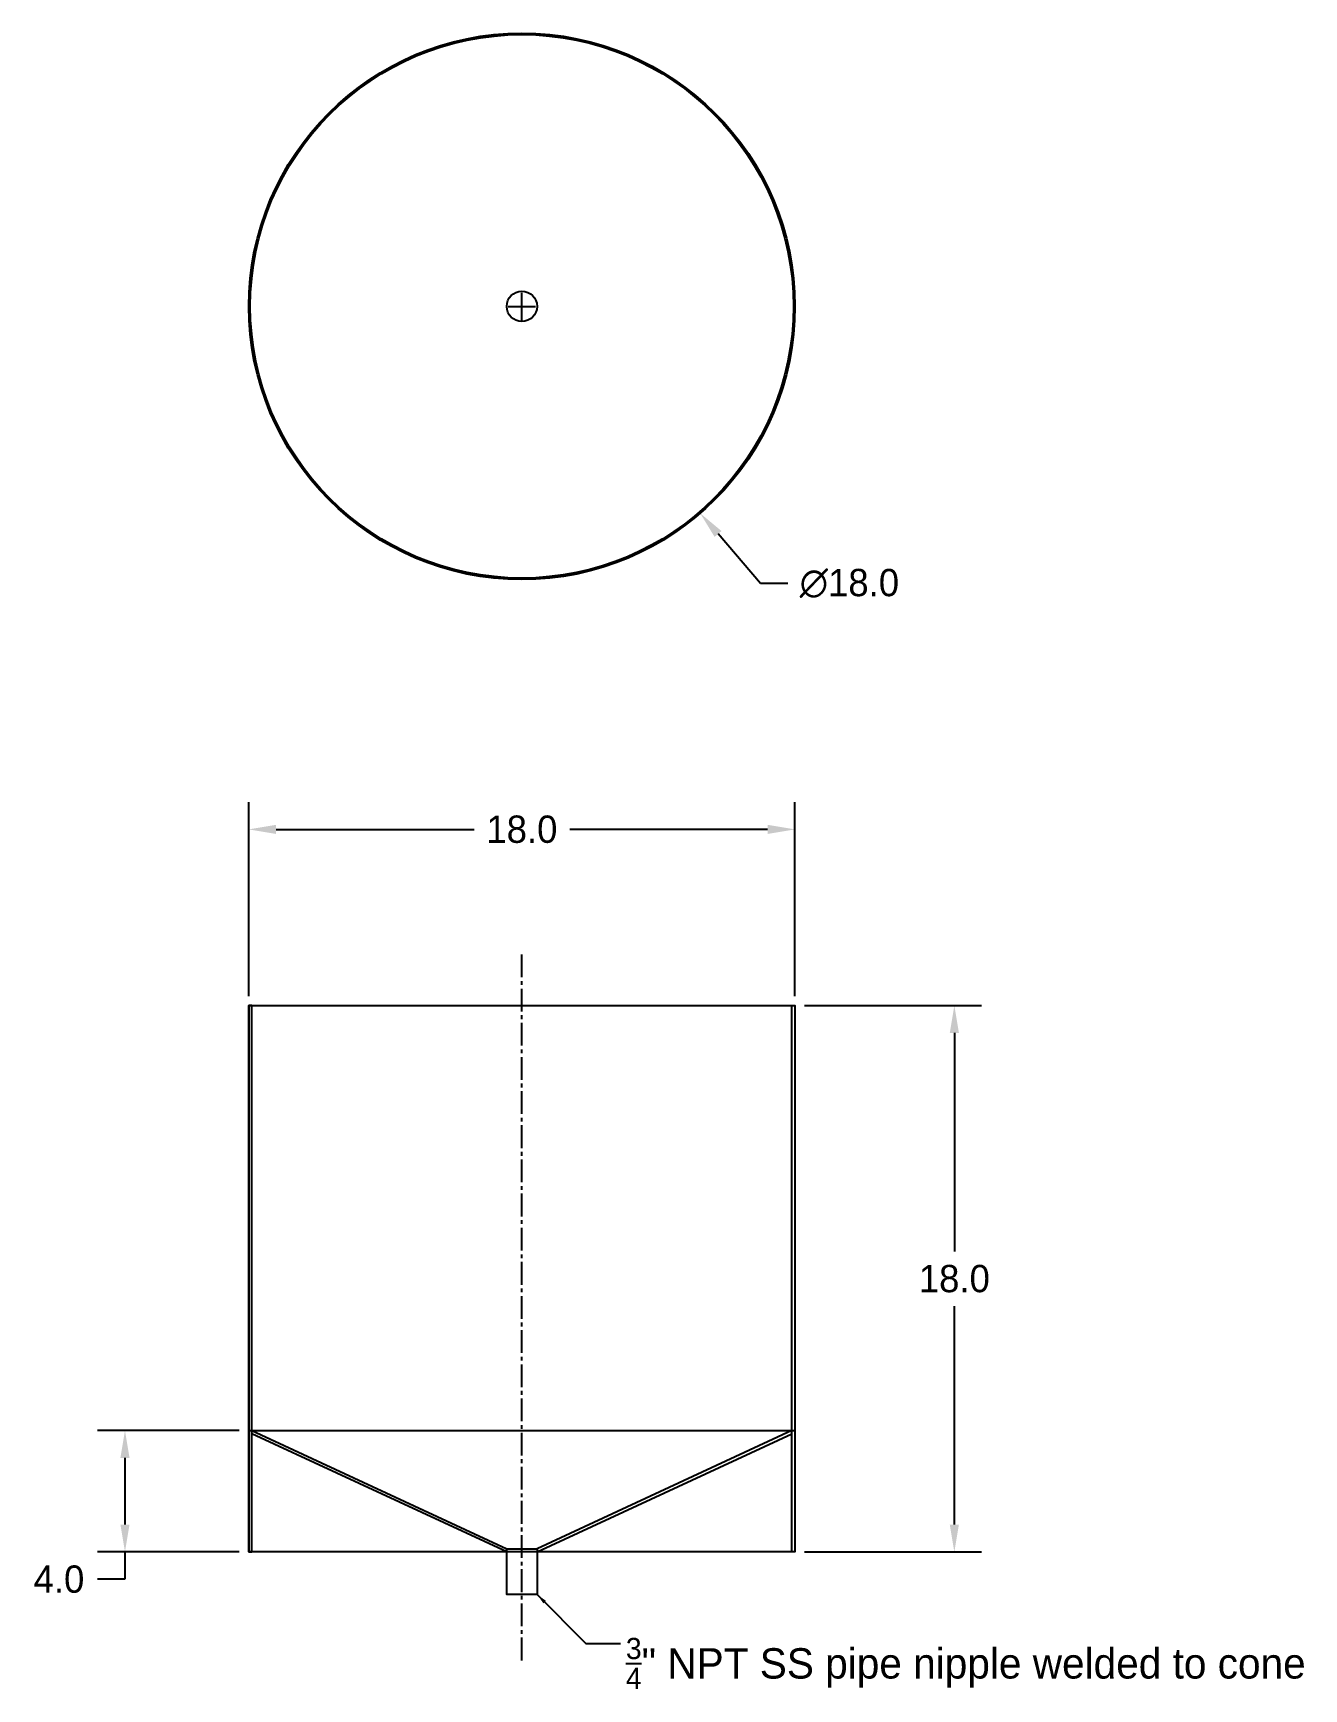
# Model space of a CAD drawing. Header units: inches. Extents: x 4.6 to 46.5, y -0.6 to 53.9.
import ezdxf

# ---------------------------------------------------------------- set-up
doc = ezdxf.new("R2010")
doc.units = ezdxf.units.IN
doc.header["$MEASUREMENT"] = 0
doc.linetypes.add('CENTER2', pattern=[1.125, 0.75, -0.125, 0.125, -0.125])
doc.layers.add('Dems', color=7, linetype='Continuous')
doc.dimstyles.get("Standard").update_dxf_attribs({"dimtxt": 0.18, "dimasz": 0.18, "dimexe": 0.18, "dimexo": 0.0625, "dimgap": 0.09, "dimtad": 0, "dimtih": 1, "dimtoh": 1, "dimdec": 4, "dimzin": 0, "dimdsep": 46, "dimtxsty": 'Standard', "dimcen": 0.09, "dimadec": 0, "dimazin": 0, "dimtfac": 1, "dimtdec": 4, "dimtofl": 0, "dimtmove": 0, "dimatfit": 3, "dimfxl": 0, "dimtolj": 1, "dimtzin": 0, "dimarcsym": 0})

# ---------------------------------------------------------------- blocks, each defined once
blk = doc.blocks.new('*D0')
at = {"layer": 'Defpoints', "color": 0}
for p in [(14.81, 51.726), (26.563, 38.092)]:
    blk.add_point(p, dxfattribs=at)
at = {"layer": 'Dems', "color": 0, "lineweight": -2}
for p, q in [((20.686, 44.459), (20.686, 45.359)), ((20.236, 44.909), (21.136, 44.909)), ((28.555, 35.781), (27.151, 37.411)), ((29.455, 35.781), (28.555, 35.781))]:
    blk.add_line(p, q, dxfattribs=at)
at = {"layer": 'Dems', "color": 0}
blk.add_solid([(27.264, 37.509), (27.037, 37.313), (26.563, 38.092)], dxfattribs=at)
at = {"layer": 'Dems', "color": 0, "insert": (31.48, 35.781), "char_height": 0.9, "attachment_point": 5}
blk.add_mtext('\\A1;∅18.0', dxfattribs=at)
blk = doc.blocks.new('*D1')
at = {"layer": 'Defpoints', "color": 0}
for p in [(11.686, 27.68), (11.686, 21.878), (29.686, 21.878)]:
    blk.add_point(p, dxfattribs=at)
at = {"layer": 'Dems', "color": 0, "lineweight": -2}
for p, q in [((11.686, 22.191), (11.686, 28.58)), ((29.686, 22.191), (29.686, 28.58)), ((12.586, 27.68), (19.111, 27.68)), ((28.786, 27.68), (22.261, 27.68))]:
    blk.add_line(p, q, dxfattribs=at)
at = {"layer": 'Dems', "color": 0}
for points in [[(12.586, 27.83), (12.586, 27.53), (11.686, 27.68)], [(28.786, 27.83), (28.786, 27.53), (29.686, 27.68)]]:
    blk.add_solid(points, dxfattribs=at)
at = {"layer": 'Dems', "color": 0, "insert": (20.686, 27.68), "char_height": 0.9, "attachment_point": 5}
blk.add_mtext('\\A1;18.0', dxfattribs=at)
blk = doc.blocks.new('*D2')
at = {"layer": 'Defpoints', "color": 0}
for p in [(29.686, 21.878), (29.686, 3.878), (34.938, 3.878)]:
    blk.add_point(p, dxfattribs=at)
at = {"layer": 'Dems', "color": 0, "lineweight": -2}
for p, q in [((29.999, 21.878), (35.838, 21.878)), ((34.938, 20.978), (34.938, 13.778)), ((34.938, 4.778), (34.938, 11.978)), ((29.999, 3.878), (35.838, 3.878))]:
    blk.add_line(p, q, dxfattribs=at)
at = {"layer": 'Dems', "color": 0}
for points in [[(34.788, 20.978), (35.088, 20.978), (34.938, 21.878)], [(34.788, 4.778), (35.088, 4.778), (34.938, 3.878)]]:
    blk.add_solid(points, dxfattribs=at)
at = {"layer": 'Dems', "color": 0, "insert": (34.938, 12.878), "char_height": 0.9, "attachment_point": 5}
blk.add_mtext('\\A1;18.0', dxfattribs=at)
blk = doc.blocks.new('*D3')
at = {"layer": 'Defpoints', "color": 0}
for p in [(11.686, 7.878), (7.606, 3.878), (11.686, 3.878)]:
    blk.add_point(p, dxfattribs=at)
at = {"layer": 'Dems', "color": 0, "lineweight": -2}
for p, q in [((11.374, 7.878), (6.706, 7.878)), ((7.606, 6.978), (7.606, 4.778)), ((11.374, 3.878), (6.706, 3.878)), ((7.606, 3.878), (7.606, 2.978)), ((7.606, 2.978), (6.706, 2.978))]:
    blk.add_line(p, q, dxfattribs=at)
at = {"layer": 'Dems', "color": 0}
for points in [[(7.456, 6.978), (7.756, 6.978), (7.606, 7.878)], [(7.456, 4.778), (7.756, 4.778), (7.606, 3.878)]]:
    blk.add_solid(points, dxfattribs=at)
at = {"layer": 'Dems', "color": 0, "insert": (5.431, 2.978), "char_height": 0.9, "attachment_point": 5}
blk.add_mtext('\\A1;4.0', dxfattribs=at)

msp = doc.modelspace()

# ---------------------------------------------------------------- linework, layer by layer
at = {"linetype": 'CENTER2'}
msp.add_line((20.686, 0.307), (20.686, 23.66), dxfattribs=at)
for p, q in [((11.686, 21.878), (29.686, 21.878)), ((11.686, 7.878), (29.686, 7.878)), ((11.786, 7.878), (20.186, 3.978)), ((20.186, 3.878), (11.786, 7.768)), ((29.586, 7.878), (21.186, 3.978)), ((21.186, 3.878), (29.586, 7.768))]:
    msp.add_line(p, q)
for points in [[(11.686, 3.878), (11.786, 3.878), (11.786, 21.878), (11.686, 21.878)], [(29.686, 3.878), (29.586, 3.878), (29.586, 21.878), (29.686, 21.878)], [(20.186, 3.978), (21.186, 3.978), (21.186, 2.478), (20.186, 2.478)]]:
    msp.add_lwpolyline(points, close=True)
for radius in [9, 8.95]:
    msp.add_circle((20.686, 44.909), radius)
at = {"layer": 'Dems'}
msp.add_lwpolyline([(11.686, 21.878), (29.686, 21.878), (29.686, 3.878), (11.686, 3.878)], close=True, dxfattribs=at)
msp.add_circle((20.686, 44.909), 0.5, dxfattribs=at)

# ---------------------------------------------------------------- texts
at = {"layer": 'Dems', "insert": (24.113, 1.048), "char_height": 1, "width": 21.5591, "attachment_point": 1}
msp.add_mtext('\\A1;{\\H0.7x;\\S3/4;}" NPT SS pipe nipple welded to cone', dxfattribs=at)

# ---------------------------------------------------------------- dimensions: what is measured, and where the dimension line sits
at = {"layer": 'Dems'}
dim = msp.add_diameter_dim_2p(p1=(14.81, 51.726), p2=(26.563, 38.092), dimstyle='Standard', override={"dimscale": 5, "dimdec": 1}, dxfattribs=at)
dim.commit()
dim.dimension.update_dxf_attribs({"geometry": '*D0', "text_midpoint": (31.48, 35.781), "dimtype": 163})
dim = msp.add_linear_dim(base=(11.686, 27.68), p1=(29.686, 21.878), p2=(11.686, 21.878), dimstyle='Standard', override={"dimscale": 5, "dimdec": 1}, dxfattribs=at)
dim.commit()
dim.dimension.update_dxf_attribs({"geometry": '*D1', "text_midpoint": (20.686, 27.68)})
for base, p1, p2, picture, middle in [((34.938, 3.878), (29.686, 21.878), (29.686, 3.878), '*D2', (34.938, 12.878)), ((7.606, 3.878), (11.686, 7.878), (11.686, 3.878), '*D3', (5.431, 2.978))]:
    dim = msp.add_linear_dim(base=base, p1=p1, p2=p2, angle=90, dimstyle='Standard', override={"dimscale": 5, "dimdec": 1}, dxfattribs=at)
    dim.commit()
    dim.dimension.update_dxf_attribs({"geometry": picture, "text_midpoint": middle})

# ---------------------------------------------------------------- leaders
at = {"layer": 'Dems', "annotation_type": 0, "has_hookline": 1, "hookline_direction": 0, "text_width": 18.2}
msp.add_leader([(21.186, 2.478), (22.795, 0.868), (23.933, 0.868)], dimstyle='Standard', override={"dimscale": 2, "dimgap": 0.09, "dimtad": 0}, dxfattribs=at)

doc.saveas('drawing.dxf')
